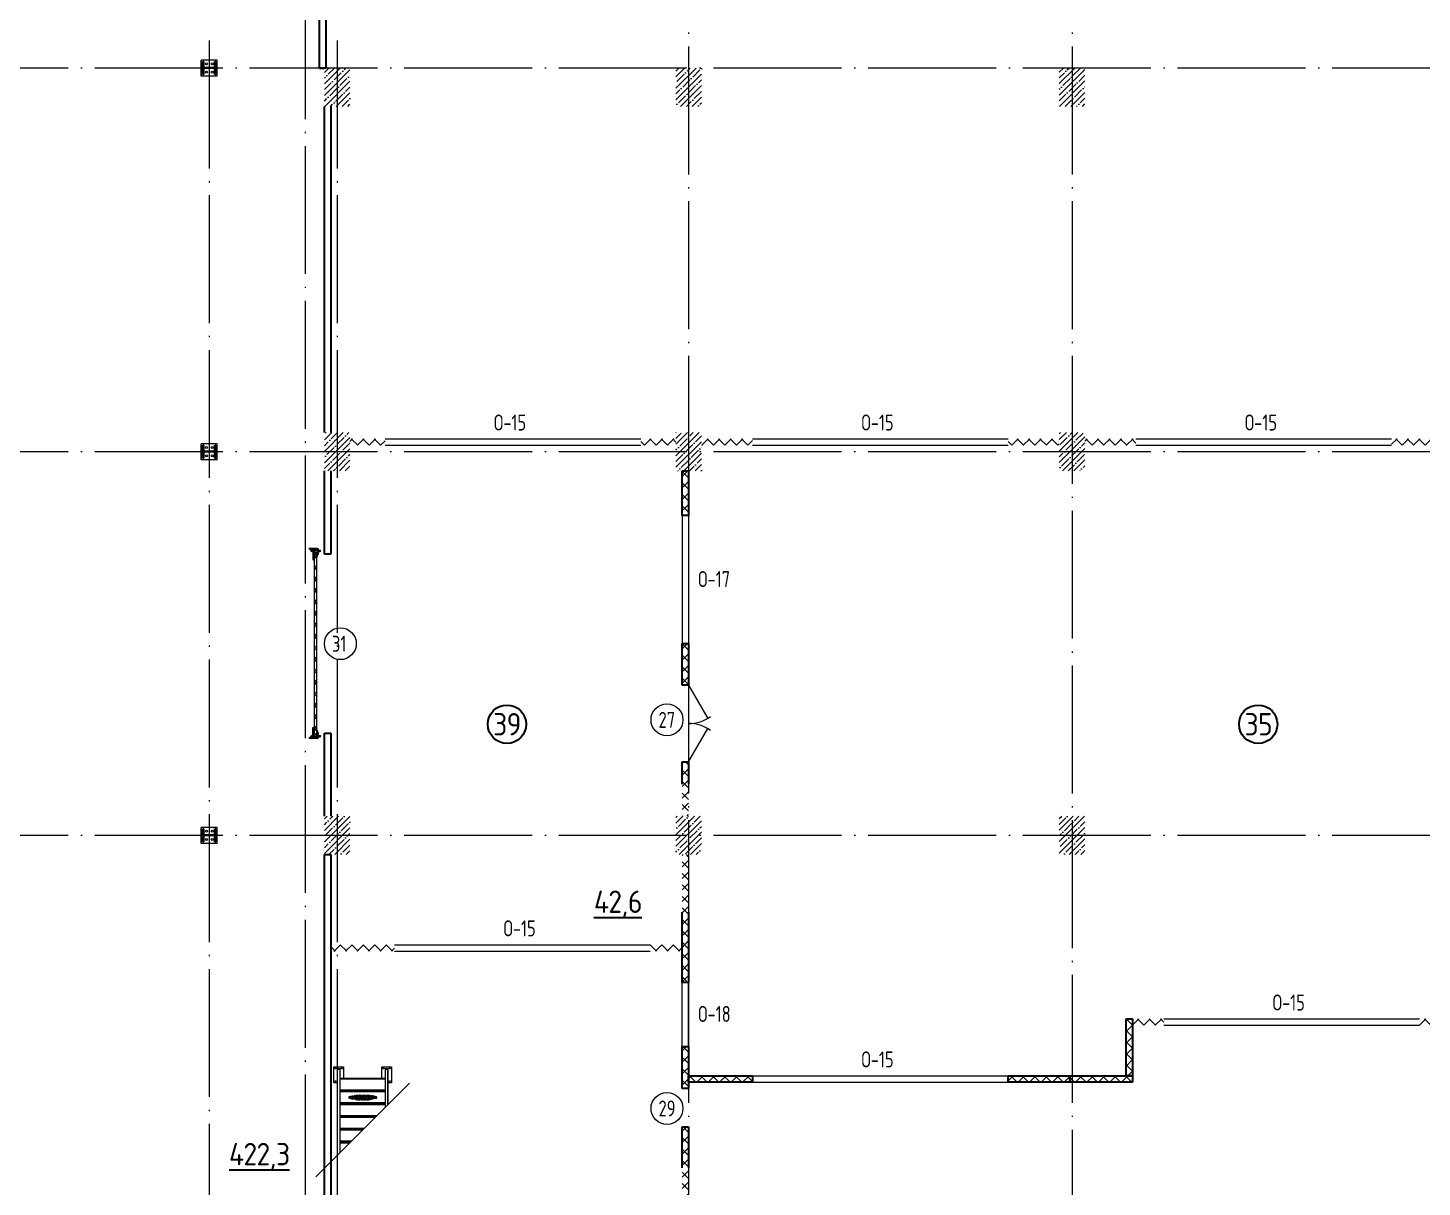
# Model space of a CAD drawing. Extents: x -965262 to 1142518, y -357520 to 71675.
# Drawn here: x -839446 to -817630, y -216852 to -198725 of the extents above; entities that cross this region are included whole.
import ezdxf

# ---------------------------------------------------------------- set-up
doc = ezdxf.new("R2010")
doc.units = 0
doc.header["$LTSCALE"] = 10
doc.linetypes.add('DOTE', pattern=[2.42, 2, -0.2, 0.02, -0.2])
doc.layers.get('0').update_dxf_attribs({"linetype": 'CONTINUOUS', "lineweight": 30})
doc.layers.add('DOTE', color=7, linetype='DOTE', lineweight=9)
doc.styles.add('GOST-2.304_Type-B', font='isocpeur.ttf', dxfattribs={"width": 0.9})
doc.styles.get("Standard").update_dxf_attribs({"font": 'isocpeur.ttf', "height": 300})
pattern_1 = [(45, (-832859.33, -273086.6), (-89.80256, 89.80256), []), (45, (-832769.53, -273086.6), (-89.80256, 89.80256), [158.75, -31.75, 0, -31.75])]

# ---------------------------------------------------------------- blocks, each defined once
blk = doc.blocks.new('MC2')
at = {"lineweight": 15}
for p, q in [((68127, 41566), (68127, 39900)), ((69794, 41566), (68127, 41566)), ((69794, 41566), (69794, 39900)), ((69794, 39900), (68127, 39900))]:
    blk.add_line(p, q, dxfattribs=at)
for p, q in [((69627, 41400), (68294, 41400)), ((68294, 41400), (68294, 41320)), ((68934, 41320), (68294, 41320)), ((68934, 41320), (68934, 40146)), ((69627, 41320), (68987, 41320)), ((68987, 41320), (68987, 40146)), ((69627, 41400), (69627, 41320)), ((68934, 40146), (68294, 40146)), ((68294, 40146), (68294, 40066)), ((69627, 40066), (68294, 40066)), ((69627, 40146), (68987, 40146)), ((69627, 40146), (69627, 40066))]:
    blk.add_line(p, q)
for centre in [(68527, 41033), (69394, 41033), (68527, 40433), (69394, 40433)]:
    blk.add_circle(centre, 107, dxfattribs=at)
blk = doc.blocks.new('anchor.bolt')
for p, q in [((-0.07, 0), (-0.07, -0.72)), ((0.07, 0), (0.07, -0.06)), ((-0.1, -0.04), (-0.07, -0.03)), ((-0.1, -0.04), (0.09, -0.06)), ((0.07, -0.07), (-0.1, -0.04)), ((-0.1, -0.11), (-0.07, -0.1)), ((-0.1, -0.11), (0.09, -0.13)), ((0.07, -0.14), (-0.1, -0.11)), ((-0.1, -0.18), (-0.07, -0.17)), ((-0.1, -0.18), (0.09, -0.2)), ((0.07, -0.21), (-0.1, -0.18)), ((-0.1, -0.25), (-0.07, -0.24)), ((-0.1, -0.25), (0.09, -0.27)), ((0.07, -0.28), (-0.1, -0.25)), ((-0.1, -0.32), (-0.07, -0.31)), ((-0.1, -0.32), (0.09, -0.34)), ((0.07, -0.35), (-0.1, -0.32)), ((-0.1, -0.39), (-0.07, -0.38)), ((-0.1, -0.39), (0.09, -0.41)), ((0.07, -0.42), (-0.1, -0.39)), ((-0.1, -0.46), (-0.07, -0.45)), ((-0.1, -0.46), (0.09, -0.48)), ((0.07, -0.49), (-0.1, -0.46)), ((-0.1, -0.53), (-0.07, -0.52)), ((-0.1, -0.53), (0.09, -0.55)), ((0.07, -0.56), (-0.1, -0.53)), ((-0.09, -0.6), (-0.07, -0.59)), ((-0.09, -0.6), (0.09, -0.62)), ((0.07, -0.63), (-0.09, -0.6)), ((-0.07, -0.72), (0, -0.8)), ((-0.04, -0.62), (-0.06, -0.63)), ((-0.06, -0.64), (-0.06, -0.63)), ((-0.06, -0.73), (-0.06, -0.64)), ((0, -0.79), (-0.06, -0.73)), ((-0.01, -0.63), (-0.04, -0.62)), ((-0.03, -0.63), (0, -0.79)), ((-0.03, -0.63), (0.01, -0.78)), ((-0.02, -0.63), (0.01, -0.77)), ((-0.01, -0.63), (0.02, -0.76)), ((0.03, -0.69), (-0.01, -0.63)), ((0, -0.64), (0.03, -0.75)), ((0, -0.8), (0.07, -0.72)), ((0, -0.79), (0.03, -0.74)), ((0.01, -0.66), (0.03, -0.74)), ((0.03, -0.74), (0.03, -0.69)), ((0.07, -0.06), (0.09, -0.06)), ((0.09, -0.06), (0.07, -0.07)), ((0.07, -0.07), (0.07, -0.13)), ((0.07, -0.13), (0.09, -0.13)), ((0.09, -0.13), (0.07, -0.14)), ((0.07, -0.14), (0.07, -0.2)), ((0.07, -0.2), (0.09, -0.2)), ((0.09, -0.2), (0.07, -0.21)), ((0.07, -0.21), (0.07, -0.27)), ((0.07, -0.27), (0.09, -0.27)), ((0.09, -0.27), (0.07, -0.28)), ((0.07, -0.28), (0.07, -0.34)), ((0.07, -0.33), (0.09, -0.34)), ((0.09, -0.34), (0.07, -0.35)), ((0.07, -0.35), (0.07, -0.41)), ((0.07, -0.4), (0.09, -0.41)), ((0.09, -0.41), (0.07, -0.42)), ((0.07, -0.42), (0.07, -0.48)), ((0.07, -0.47), (0.09, -0.48)), ((0.09, -0.48), (0.07, -0.49)), ((0.07, -0.49), (0.07, -0.55)), ((0.07, -0.55), (0.09, -0.55)), ((0.09, -0.55), (0.07, -0.56)), ((0.07, -0.56), (0.07, -0.62)), ((0.09, -0.62), (0.07, -0.63)), ((0.07, -0.62), (0.09, -0.62)), ((0.07, -0.63), (0.07, -0.72))]:
    blk.add_line(p, q)
blk.add_arc((0.16, -0.64), 0.222, 187.9982, 219.836)
blk = doc.blocks.new('Крепеж_ворот')
at = {"lineweight": 15}
h = blk.add_hatch(dxfattribs=at)
h.set_pattern_fill('ANSI31', color=256, scale=2, angle=180)
h.set_pattern_definition([(225, (746089.599, 74802.7244), (4.49013, -4.49013), [])])
h.paths.add_polyline_path([(746087, 74804), (746087, 74802), (746091, 74802), (746094, 74802), (746094, 74804)], flags=17)
h.paths.add_polyline_path([(746116, 74802, 0.165118), (746120, 74803), (746124, 74806, -0.301689), (746131, 74807), (746135, 74805, 0.130081), (746138, 74804), (746142, 74804), (746142, 74806), (746138, 74806, -0.130081), (746136, 74807), (746133, 74809, 0.301689), (746123, 74808), (746118, 74805, -0.165112), (746116, 74804), (746064, 74804, -0.414223), (746061, 74807), (746061, 74868), (746059, 74868), (746059, 74869), (746059, 74870), (746059, 74870), (746059, 74871), (746059, 74872), (746059, 74872), (746059, 74873), (746059, 74874), (746059, 74875), (746059, 74876), (746059, 74876), (746059, 74877), (746059, 74877), (746059, 74878), (746059, 74879), (746059, 74879), (746061, 74879), (746061, 74945), (746058, 74945), (746058, 74807, 0.41422), (746064, 74802)])
h = blk.add_hatch(dxfattribs=at)
h.set_pattern_fill('ANSI31', color=256, scale=2, angle=90)
h.set_pattern_definition([(135, (736343.8085, 75928.334), (-4.490128, -4.490128), [])])
edge = h.paths.add_edge_path()
edge.add_ellipse((746065, 74838), major_axis=(-1.67, 1.67), ratio=1, start_angle=45, end_angle=135, ccw=False)
edge.add_line((746063, 74838), (746063, 74868))
edge.add_line((746063, 74868), (746061, 74868))
edge.add_line((746061, 74868), (746061, 74838))
edge.add_ellipse((746065, 74838), major_axis=(-2.89, 2.89), ratio=1, start_angle=45, end_angle=135)
edge.add_line((746065, 74834), (746097, 74834))
edge.add_line((746097, 74834), (746097, 74836))
edge.add_line((746097, 74836), (746065, 74836))
edge = h.paths.add_edge_path()
edge.add_ellipse((746065, 74890), major_axis=(2.89, 2.89), ratio=1, start_angle=106, end_angle=135)
edge.add_line((746061, 74890), (746061, 74879))
edge.add_line((746061, 74879), (746063, 74879))
edge.add_line((746063, 74879), (746063, 74890))
edge.add_ellipse((746065, 74890), major_axis=(-1.67, 1.67), ratio=1, start_angle=16, end_angle=45, ccw=False)
edge.add_line((746063, 74891), (746070, 74904))
edge.add_ellipse((746079, 74899), major_axis=(7.45, 7.45), ratio=1, start_angle=-3, end_angle=106, ccw=False)
edge.add_line((746087, 74906), (746097, 74894))
edge.add_line((746097, 74894), (746099, 74895))
edge.add_line((746099, 74895), (746088, 74907))
edge.add_ellipse((746079, 74899), major_axis=(8.67, 8.67), ratio=1, start_angle=-3, end_angle=106)
edge.add_line((746068, 74905), (746062, 74892))
h = blk.add_hatch(color=256, dxfattribs=at)
h.dxf.hatch_style = 1
h.paths.add_polyline_path([(746146, 74809), (746143, 74810, 0.10613), (746142, 74810), (746136, 74809, -0.181324), (746135, 74810, 0.335683), (746120, 74809, -0.119126), (746119, 74809, 0.371631), (746118, 74808), (746118, 74808, 0.451909), (746119, 74807, 0.124341), (746121, 74808, -0.343618), (746134, 74808, 0.181324), (746137, 74808), (746143, 74808, -0.110452), (746143, 74808), (746147, 74807, -0.710497), (746147, 74805), (746143, 74804), (746136, 74804, -0.178994), (746133, 74805, 0.369834), (746130, 74805, -0.178993), (746127, 74804), (746122, 74804, 0.120709), (746122, 74804), (746120, 74803, -0.017147), (746119, 74802, 0.538795), (746120, 74802), (746127, 74802, 0.207608), (746131, 74804, -0.433918), (746132, 74804, 0.207608), (746135, 74802), (746143, 74802, 0.079707), (746143, 74802), (746148, 74804, 0.461502), (746149, 74807, -0.250825), (746149, 74808, -0.128039), (746173, 74816, 0.416657), (746174, 74816), (746174, 74817, 0.409849), (746173, 74817, 0.127248)])
for p, q in [((746058, 74807), (746058, 74945)), ((746058, 74945), (746061, 74945)), ((746059, 74879), (746063, 74879)), ((746059, 74868), (746059, 74879)), ((746059, 74868), (746063, 74868)), ((746061, 74879), (746061, 74945)), ((746061, 74879), (746061, 74890)), ((746061, 74807), (746061, 74868)), ((746061, 74838), (746061, 74868)), ((746068, 74905), (746062, 74892)), ((746070, 74904), (746063, 74891)), ((746063, 74838), (746063, 74890)), ((746064, 74883), (746063, 74883)), ((746064, 74865), (746063, 74865)), ((746064, 74883), (746064, 74874)), ((746067, 74880), (746064, 74883)), ((746064, 74875), (746064, 74873)), ((746064, 74874), (746064, 74865)), ((746067, 74868), (746064, 74865)), ((746097, 74836), (746065, 74836)), ((746097, 74834), (746065, 74834)), ((746067, 74880), (746067, 74875)), ((746067, 74873), (746067, 74868)), ((746087, 74906), (746097, 74894)), ((746088, 74907), (746099, 74895)), ((746097, 74894), (746099, 74895)), ((746097, 74834), (746097, 74836)), ((746064, 74804), (746116, 74804)), ((746064, 74802), (746116, 74802)), ((746079, 74806), (746102, 74806)), ((746079, 74806), (746079, 74804)), ((746079, 74804), (746102, 74804)), ((746082, 74814), (746081, 74813)), ((746081, 74813), (746081, 74806)), ((746099, 74814), (746082, 74814)), ((746086, 74813), (746086, 74806)), ((746095, 74813), (746095, 74806)), ((746099, 74814), (746100, 74813)), ((746100, 74813), (746100, 74806)), ((746102, 74806), (746102, 74804)), ((746118, 74805), (746123, 74808)), ((746120, 74803), (746124, 74806)), ((746135, 74805), (746131, 74807)), ((746136, 74807), (746133, 74809)), ((746142, 74806), (746138, 74806)), ((746138, 74804), (746142, 74804)), ((746142, 74806), (746142, 74804)), ((746142, 74804), (746142, 74806)), ((746143, 74804), (746147, 74805)), ((746143, 74802), (746148, 74804)), ((746174, 74817), (746174, 74816))]:
    blk.add_line(p, q)
for p, q in [((746061, 74879), (746061, 74881)), ((746061, 74834), (746061, 74868)), ((746063, 74883), (746063, 74874)), ((746063, 74874), (746063, 74865)), ((746073, 74842), (746073, 74905)), ((746073, 74896), (746077, 74892)), ((746073, 74851), (746077, 74855)), ((746074, 74886), (746074, 74861)), ((746074, 74880), (746076, 74880)), ((746074, 74867), (746076, 74867)), ((746076, 74886), (746076, 74883)), ((746076, 74883), (746076, 74886)), ((746076, 74886), (746077, 74886)), ((746076, 74864), (746076, 74883)), ((746077, 74873), (746076, 74880)), ((746076, 74880), (746076, 74867)), ((746077, 74873), (746076, 74867)), ((746076, 74864), (746076, 74861)), ((746076, 74864), (746076, 74861)), ((746076, 74861), (746077, 74861)), ((746077, 74886), (746077, 74892)), ((746077, 74861), (746077, 74855)), ((746081, 74898), (746081, 74886)), ((746081, 74849), (746081, 74861)), ((746087, 74898), (746082, 74898)), ((746082, 74886), (746087, 74886)), ((746082, 74861), (746087, 74861)), ((746087, 74849), (746082, 74849)), ((746087, 74899), (746087, 74898)), ((746087, 74886), (746087, 74898)), ((746087, 74886), (746098, 74886)), ((746087, 74849), (746087, 74861)), ((746087, 74861), (746098, 74861)), ((746087, 74847), (746087, 74849)), ((746099, 74885), (746099, 74883)), ((746099, 74883), (746099, 74864)), ((746099, 74882), (746100, 74882)), ((746099, 74865), (746100, 74865)), ((746099, 74862), (746099, 74864)), ((746100, 74861), (746100, 74886)), ((746100, 74886), (746110, 74886)), ((746100, 74861), (746110, 74861)), ((746110, 74861), (746110, 74886)), ((746110, 74881), (746225, 74881)), ((746110, 74865), (746212, 74865)), ((746114, 74877), (746225, 74877)), ((746250, 74859), (746250, 74863))]:
    blk.add_line(p, q, dxfattribs=at)
at = {"lineweight": 15, "ltscale": 0.5}
for p, q in [((746076, 74886), (746074, 74886)), ((746076, 74861), (746074, 74861))]:
    blk.add_line(p, q, dxfattribs=at)
at = {"lineweight": 15, "extrusion": (-1.7375e-14, 1, 0)}
for p, q in [((746113, 74884), (746225, 74884)), ((746113, 74863), (746113, 74884)), ((746113, 74863), (746136, 74863)), ((746117, 74857), (746117, 74829)), ((746121, 74857), (746121, 74829)), ((746123, 74863), (746123, 74863)), ((746250, 74863), (746123, 74863)), ((746250, 74859), (746123, 74859)), ((746124, 74840), (746124, 74849)), ((746136, 74882), (746157, 74882)), ((746136, 74863), (746136, 74882)), ((746157, 74882), (746157, 74863)), ((746157, 74863), (746212, 74863)), ((746117, 74826), (746119, 74823)), ((746119, 74823), (746123, 74825)), ((746123, 74825), (746121, 74828))]:
    blk.add_line(p, q, dxfattribs=at)
at = {"lineweight": 15, "ltscale": 0.5, "extrusion": (-1.7375e-14, 1, 0)}
for p, q in [((746113, 74880), (746225, 74880)), ((746136, 74866), (746113, 74866)), ((746115, 74871), (746120, 74871)), ((746121, 74857), (746117, 74857)), ((746117, 74852), (746117, 74854)), ((746121, 74840), (746117, 74840)), ((746117, 74837), (746117, 74835)), ((746120, 74839), (746120, 74850)), ((746124, 74848), (746120, 74848)), ((746124, 74841), (746120, 74841)), ((746123, 74869), (746123, 74863)), ((746123, 74863), (746123, 74859)), ((746140, 74863), (746140, 74859)), ((746153, 74863), (746153, 74859)), ((746212, 74866), (746157, 74866)), ((746173, 74863), (746173, 74859)), ((746121, 74829), (746117, 74829))]:
    blk.add_line(p, q, dxfattribs=at)
at = {"lineweight": 15, "extrusion": (-2.77556e-16, -1, 0)}
for p, q in [((746225, 74866), (746114, 74866)), ((746128, 74866), (746128, 74863)), ((746138, 74866), (746138, 74863)), ((746164, 74866), (746164, 74863)), ((746174, 74866), (746174, 74863)), ((746201, 74866), (746201, 74863)), ((746210, 74866), (746210, 74863)), ((746225, 74884), (746225, 74863))]:
    blk.add_line(p, q, dxfattribs=at)
at = {"extrusion": (-1, -4.26669e-14, 0)}
for p, q in [((746118, 74808), (746118, 74808)), ((746136, 74809), (746142, 74810)), ((746143, 74808), (746137, 74808)), ((746143, 74810), (746146, 74809)), ((746147, 74807), (746143, 74808))]:
    blk.add_line(p, q, dxfattribs=at)
at = {"extrusion": (-1, -4.2422e-14, 1.22461e-16)}
for p, q in [((746119, 74803), (746122, 74804)), ((746127, 74802), (746120, 74802)), ((746122, 74804), (746127, 74804)), ((746143, 74802), (746135, 74802)), ((746136, 74804), (746143, 74804))]:
    blk.add_line(p, q, dxfattribs=at)
at = {"lineweight": 15}
for centre, radius, start, end in [((746079, 74899), 8.28, 0, 136.0097), ((746079, 74847), 8.28, 223.9903, 0), ((746077, 74883), 0.956, 180, 270), ((746077, 74883), 0.75, 180, 270), ((746077, 74864), 0.956, 90, 180), ((746077, 74864), 0.75, 90, 180), ((746076, 74892), 0.375, 0, 45), ((746076, 74855), 0.375, 315, 0), ((746082, 74898), 0.375, 91, 180), ((746082, 74886), 0.75, 180, 270), ((746082, 74861), 0.75, 90, 180), ((746082, 74849), 0.375, 180, 269), ((746098, 74885), 0.375, 0, 90), ((746098, 74862), 0.375, 270, 0), ((746123, 74857), 5.92, 90, 180), ((746123, 74857), 1.87, 90, 180), ((746129, 74855), 8.15, 194.9986, 233.9214), ((746129, 74833), 8.15, 126.0786, 165.0014), ((746123, 74829), 5.92, 180, 199.6464), ((746123, 74829), 1.87, 180, 185.5313)]:
    blk.add_arc(centre, radius, start, end, dxfattribs=at)
at = {"lineweight": 15, "ltscale": 0.5}
for centre, radius, start, end in [((746119, 74852), 2.25, 195, 270), ((746119, 74836), 2.25, 90, 165), ((746119, 74850), 0.375, 0, 90), ((746119, 74839), 0.375, 270, 0)]:
    blk.add_arc(centre, radius, start, end, dxfattribs=at)
for centre, radius, start, end in [((746064, 74807), 5.62, 180, 270), ((746064, 74807), 3.11, 180, 270), ((746082, 74804), 10.4, 68.2753, 87.8782), ((746091, 74798), 16.2, 73.306, 107.292), ((746099, 74804), 10.4, 92.1218, 111.7247), ((746116, 74807), 3.11, 270, 307.5043), ((746116, 74807), 5.62, 270, 307.5043), ((746119, 74808), 0.586, 91.7247, 173.2711), ((746119, 74807), 0.586, 173.2711, 270.547), ((746118, 74812), 3.52, 271.7247, 298.8983), ((746118, 74812), 5.21, 270.547, 298.8983), ((746128, 74799), 12.4, 54.8903, 129.1143), ((746128, 74799), 10.7, 54.8903, 130.7448), ((746128, 74801), 8.97, 60.3534, 127.5043), ((746128, 74801), 8.97, 60.3534, 127.5043), ((746128, 74801), 8.97, 60.3534, 127.5043), ((746128, 74801), 6.46, 60.3534, 127.5043), ((746136, 74811), 3.54, 234.8903, 276), ((746136, 74811), 1.86, 234.8903, 276), ((746138, 74810), 5.62, 240.3534, 270), ((746138, 74810), 3.11, 240.3534, 270), ((746143, 74810), 0.292, 71.7675, 96), ((746143, 74808), 0.292, 70.7873, 96), ((746176, 74761), 56.8, 93.2805, 122.2878), ((746147, 74806), 0.562, 289.2127, 70.7873), ((746147, 74806), 2.25, 288.2291, 27.3228), ((746176, 74765), 50.3, 93.6593, 122.8448), ((746150, 74807), 0.586, 151, 207.3228), ((746173, 74817), 0.6, 4.1357, 93.2805), ((746173, 74816), 0.6, 273.6593, 4.1357)]:
    blk.add_arc(centre, radius, start, end)
at = {"extrusion": (-1.22461e-16, -5.20252e-30, -1)}
for centre, radius, start, end in [((-746120, 74802), 0.187, 270, 62.4687), ((-746122, 74803), 0.586, 62.4687, 90), ((-746127, 74809), 4.69, 229.4077, 270), ((-746127, 74807), 4.69, 223.0863, 270), ((-746131, 74803), 2.32, 49.4077, 130.5923), ((-746131, 74803), 0.637, 43.0863, 136.9137), ((-746135, 74807), 4.69, 270, 316.9137), ((-746136, 74809), 4.69, 270, 310.5923), ((-746143, 74804), 0.292, 250.7873, 270), ((-746143, 74802), 0.292, 251.7709, 270)]:
    blk.add_arc(centre, radius, start, end, dxfattribs=at)
at = {"extrusion": (0, 0, -1)}
for centre, major_axis, start_param, end_param in [((746065, 74890), (2.89, 2.89), 3.926991, 4.433136), ((746065, 74838), (-2.89, 2.89), 3.926991, 5.497787), ((746065, 74890), (-1.67, 1.67), 5.497787, 6.003933), ((746065, 74838), (-1.67, 1.67), 3.926991, 5.497787), ((746079, 74899), (8.67, 8.67), 4.433136, 6.335545), ((746079, 74899), (7.45, 7.45), 4.433136, 6.335545)]:
    blk.add_ellipse(centre, major_axis=major_axis, ratio=1, start_param=start_param, end_param=end_param, dxfattribs=at)
for points in [[(746067, 74875), (746066, 74875), (746064, 74875)], [(746064, 74873), (746066, 74873), (746067, 74873)]]:
    blk.add_rational_spline(points, [1, 1.01284142743, 1], degree=2)
at = {"lineweight": 15, "ltscale": 0.5}
for points, knots in [([(746115, 74871), (746115, 74871), (746114, 74871), (746114, 74871), (746114, 74872), (746113, 74872), (746113, 74872), (746113, 74873), (746113, 74873), (746113, 74873)], [0.37141352, 0.37141352, 0.37141352, 0.37141352, 0.39402571, 0.39402571, 0.41663789, 0.41663789, 0.43959523, 0.43959523, 0.46255257, 0.46255257, 0.46255257, 0.46255257]), ([(746123, 74869), (746123, 74869), (746123, 74869), (746122, 74870), (746122, 74870), (746122, 74871), (746122, 74871), (746121, 74871), (746121, 74871), (746120, 74871)], [0.28027447, 0.28027447, 0.28027447, 0.28027447, 0.30323181, 0.30323181, 0.32618916, 0.32618916, 0.34880134, 0.34880134, 0.37141352, 0.37141352, 0.37141352, 0.37141352])]:
    blk.add_open_spline(points, degree=3, knots=knots, dxfattribs=at)
at = {"lineweight": 15}
for points in [[(746117, 74827), (746117, 74827), (746117, 74826), (746117, 74826)], [(746121, 74828), (746121, 74828), (746121, 74828), (746121, 74829)]]:
    blk.add_open_spline(points, degree=3, dxfattribs=at)
at = {"xscale": -50.80000000000001, "yscale": 50.80000000000001, "zscale": 50.80000000000001}
blk.add_blockref('anchor.bolt', (746091, 74804), dxfattribs=at)

msp = doc.modelspace()

# ---------------------------------------------------------------- hatches: boundary and pattern name
at = {"lineweight": 15}
h = msp.add_hatch(dxfattribs=at)
h.set_pattern_fill('ANSI35', color=256, scale=20, style=0)
h.set_pattern_definition(pattern_1)
h.paths.add_polyline_path([(-834407.4, -199352.1), (-834807.4, -199352.1), (-834807.4, -199952.1), (-834407.4, -199952.1)])
h = msp.add_hatch(dxfattribs=at)
h.set_pattern_fill('ANSI35', color=256, scale=20, style=0)
h.set_pattern_definition(pattern_1)
h.paths.add_polyline_path([(-828907.4, -199352.1), (-829307.4, -199352.1), (-829307.4, -199952.1), (-828907.4, -199952.1)])
h = msp.add_hatch(dxfattribs=at)
h.set_pattern_fill('ANSI35', color=256, scale=20, style=0)
h.set_pattern_definition(pattern_1)
h.paths.add_polyline_path([(-822907.4, -199352.1), (-823307.4, -199352.1), (-823307.4, -199952.1), (-822907.4, -199952.1)])
h = msp.add_hatch(dxfattribs=at)
h.set_pattern_fill('ANSI37', color=30, scale=40, style=0)
h.set_pattern_definition([(45, (-814350.5, -221415.8), (-89.80256, 89.80256), []), (135, (-814350.5, -221415.8), (-89.80256, -89.80256), [])])
h.paths.add_polyline_path([(-814227.4, -221352.5), (-814527.4, -221352.5), (-814527.4, -221452.5), (-814227.4, -221452.5)])
h.paths.add_polyline_path([(-829107.4, -209002.4), (-829207.4, -209002.4), (-829207.4, -209152.4), (-829107.4, -209152.4)], flags=17)
h.paths.add_polyline_path([(-829107.4, -210052.4), (-829207.4, -210052.4), (-829207.4, -210202.4), (-829107.4, -210202.4)])
h.paths.add_polyline_path([(-827556.9, -220677.1), (-827656.9, -220677.1), (-827656.9, -220777.1), (-827656.9, -220877.1), (-827556.9, -220877.1)], flags=17)
h.paths.add_polyline_path([(-827656.9, -220777.1), (-827756.9, -220777.1), (-829107.4, -220777.1), (-829107.4, -220877.1), (-827656.9, -220877.1)], flags=17)
h.paths.add_polyline_path([(-827656.9, -219077.1), (-829107.4, -219077.1), (-829107.4, -219177.1), (-827656.9, -219177.1)], flags=17)
h.paths.add_polyline_path([(-827556.9, -219077.1), (-827656.9, -219077.1), (-827656.9, -219177.1), (-827656.9, -219277.1), (-827556.9, -219277.1)], flags=17)
h.paths.add_polyline_path([(-829107.4, -213552.1), (-829207.4, -213552.1), (-829207.4, -213652.1), (-829107.4, -213652.1)])
h.paths.add_polyline_path([(-829107.4, -214552.1), (-829207.4, -214552.1), (-829207.4, -214652.1), (-829107.4, -214652.1)], flags=17)
h.paths.add_polyline_path([(-829107.4, -206352.1), (-829207.4, -206352.1), (-829207.4, -206552.1), (-829107.4, -206552.1)], flags=17)
h.paths.add_polyline_path([(-829107.4, -208352.1), (-829207.4, -208352.1), (-829207.4, -208552.1), (-829107.4, -208552.1)])
h.paths.add_polyline_path([(-813327.4, -221352.5), (-813328.3, -221352.5), (-813328.3, -221452.5), (-813327.4, -221452.5)])
h.paths.add_polyline_path([(-814227.4, -221352.5), (-814228.3, -221352.5), (-814228.3, -221452.5), (-814227.4, -221452.5)])
h.paths.add_polyline_path([(-816907.4, -214219.4), (-817007.4, -214219.4), (-817007.4, -214222.1), (-816907.4, -214222.1)], flags=17)
h.paths.add_polyline_path([(-817007.4, -214219.4), (-817107.4, -214219.4), (-817107.4, -214222.1), (-817007.4, -214222.1)], flags=17)
h.paths.add_polyline_path([(-817107.4, -214219.4), (-817672.4, -214219.4), (-817672.4, -214222.1), (-817107.4, -214222.1)], flags=16)
h.paths.add_polyline_path([(-817107.4, -214319.4), (-817672.4, -214319.4), (-817672.4, -214322.1), (-817107.4, -214322.1)])
h.paths.add_polyline_path([(-817007.4, -214319.4), (-817107.4, -214319.4), (-817107.4, -214322.1), (-817007.4, -214322.1)])
h.paths.add_polyline_path([(-822162.4, -214219.4), (-822262.4, -214219.4), (-822262.4, -214222.1), (-822162.4, -214222.1)])
h.paths.add_polyline_path([(-821672.4, -214219.4), (-822162.4, -214219.4), (-822162.4, -214222.1), (-821672.4, -214222.1)], flags=17)
h.paths.add_polyline_path([(-821672.4, -214319.4), (-822162.4, -214319.4), (-822162.4, -214322.1), (-821672.4, -214322.1)])
h.paths.add_polyline_path([(-828107.4, -215209.4), (-829107.4, -215209.4), (-829107.4, -215212.1), (-828107.4, -215212.1)])
h.paths.add_polyline_path([(-822162.4, -215209.4), (-823107.4, -215209.4), (-823107.4, -215212.1), (-822162.4, -215212.1)])
h.paths.add_polyline_path([(-823107.4, -215209.4), (-823139.9, -215209.4), (-824107.4, -215209.4), (-824107.4, -215212.1), (-823139.9, -215212.1), (-823107.4, -215212.1)])
h.paths.add_polyline_path([(-828107.4, -215109.4), (-829107.4, -215109.4), (-829107.4, -215112.1), (-828107.4, -215112.1)])
h.paths.add_polyline_path([(-823139.9, -215109.4), (-824107.4, -215109.4), (-824107.4, -215112.1), (-823139.9, -215112.1)], flags=17)
h.paths.add_polyline_path([(-823107.4, -215109.4), (-823139.9, -215109.4), (-823139.9, -215112.1), (-823107.4, -215112.1)], flags=16)
h.paths.add_polyline_path([(-822162.4, -215109.4), (-822262.4, -215109.4), (-823107.4, -215109.4), (-823107.4, -215112.1), (-822162.4, -215112.1)], flags=17)
h.paths.add_polyline_path([(-828107.4, -215109.4), (-828139.9, -215109.4), (-828139.9, -215209.4), (-828107.4, -215209.4)])
h.paths.add_polyline_path([(-824107.4, -215109.4), (-824139.9, -215109.4), (-824139.9, -215209.4), (-824107.4, -215209.4)], flags=16)
h.paths.add_polyline_path([(-829307.4, -213162.1), (-829707.4, -213162.1), (-829707.4, -213164.3), (-829307.4, -213164.3)])
h.paths.add_polyline_path([(-833707.4, -213162.1), (-834497.4, -213162.1), (-834497.4, -213164.3), (-833707.4, -213164.3)])
h.paths.add_polyline_path([(-833707.4, -213062.1), (-834707.4, -213062.1), (-834707.4, -213064.3), (-833707.4, -213064.3)])
h.paths.add_polyline_path([(-829207.4, -213062.1), (-829707.4, -213062.1), (-829707.4, -213064.3), (-829207.4, -213064.3)])
h.paths.add_polyline_path([(-829107.4, -215909.9), (-829207.4, -215909.9), (-829207.4, -215912.1), (-829107.4, -215912.1)])
h.paths.add_polyline_path([(-829107.4, -215309.9), (-829207.4, -215309.9), (-829207.4, -215312.1), (-829107.4, -215312.1)])
h.paths.add_polyline_path([(-829107.4, -209152.4), (-829207.4, -209152.4), (-829207.4, -209159.4), (-829107.4, -209159.4)])
h.paths.add_polyline_path([(-829107.4, -210052.4), (-829207.4, -210052.4), (-829207.4, -210059.4), (-829107.4, -210059.4)], flags=17)
h.paths.add_polyline_path([(-833857.4, -205152.1), (-834407.4, -205152.1), (-834407.4, -205252.1), (-833857.4, -205252.1)])
h.paths.add_polyline_path([(-829307.4, -205152.1), (-829857.4, -205152.1), (-829857.4, -205252.1), (-829307.4, -205252.1)])
h.paths.add_polyline_path([(-828107.4, -205152.1), (-828907.4, -205152.1), (-828907.4, -205252.1), (-828107.4, -205252.1)])
h.paths.add_polyline_path([(-823307.4, -205152.1), (-824107.4, -205152.1), (-824107.4, -205252.1), (-823307.4, -205252.1)])
h.paths.add_polyline_path([(-822107.4, -205152.1), (-822907.4, -205152.1), (-822907.4, -205252.1), (-822107.4, -205252.1)])
h.paths.add_polyline_path([(-817307.4, -205152.1), (-818107.4, -205152.1), (-818107.4, -205252.1), (-817307.4, -205252.1)])
h.paths.add_polyline_path([(-816307.2, -205152.1), (-816907.4, -205152.1), (-816907.4, -205252.1), (-816307.2, -205252.1)])
h.paths.add_polyline_path([(-812707, -205152.1), (-813307.2, -205152.1), (-813307.2, -205252.1), (-812707, -205252.1)])
h.paths.add_polyline_path([(-812607, -204951.7), (-812707, -204951.7), (-812707, -205951.7), (-812607, -205951.7)])
h.paths.add_polyline_path([(-812607, -203502.1), (-812707, -203502.1), (-812707, -203951.7), (-812607, -203951.7)])
h.paths.add_polyline_path([(-812507, -203402.1), (-812707, -203402.1), (-812707, -203502.1), (-812507, -203502.1)])
h.paths.add_polyline_path([(-811157.4, -203402.1), (-811607, -203402.1), (-811607, -203502.1), (-811507, -203502.1), (-811157.4, -203502.1)])
h.paths.add_polyline_path([(-812607, -207951.7), (-812707, -207951.7), (-812707, -208951.7), (-812607, -208951.7), (-812607, -208851.7)])
h.paths.add_polyline_path([(-812507, -208951.7), (-812607, -208951.7), (-812707, -208951.7), (-812707, -209051.7), (-812507, -209051.7)])
h.paths.add_polyline_path([(-811157.4, -208951.7), (-811257.4, -208951.7), (-811607, -208951.7), (-811607, -209051.7), (-811157.4, -209051.7)])
h.paths.add_polyline_path([(-829107.4, -205652.1), (-829207.4, -205652.1), (-829207.4, -206552.1), (-829107.4, -206552.1)])
h.paths.add_polyline_path([(-829107.4, -208552.1), (-829207.4, -208552.1), (-829207.4, -209159.4), (-829107.4, -209159.4)])
h.paths.add_polyline_path([(-829107.4, -210059.4), (-829207.4, -210059.4), (-829207.4, -210159.4), (-829207.4, -210552.1), (-829107.4, -210552.1)])
h.paths.add_polyline_path([(-829107.4, -210552.1), (-829207.4, -210552.1), (-829207.4, -211052.1), (-829107.4, -211052.1)])
h.paths.add_polyline_path([(-829107.4, -211652.1), (-829207.4, -211652.1), (-829207.4, -212552.1), (-829107.4, -212552.1)])
h.paths.add_polyline_path([(-829107.4, -212552.1), (-829207.4, -212552.1), (-829207.4, -213552.1), (-829107.4, -213552.1)])
h.paths.add_polyline_path([(-829207.4, -213064.3), (-829707.4, -213064.3), (-829707.4, -213164.3), (-829207.4, -213164.3)])
h.paths.add_polyline_path([(-833707.4, -213064.3), (-834707.4, -213064.3), (-834707.4, -213164.3), (-833707.4, -213164.3)])
h.paths.add_polyline_path([(-829107.4, -214552.1), (-829207.4, -214552.1), (-829207.4, -215309.9), (-829107.4, -215309.9)])
h.paths.add_polyline_path([(-828139.9, -215109.4), (-829107.4, -215109.4), (-829107.4, -215209.4), (-828139.9, -215209.4)])
h.paths.add_polyline_path([(-823139.9, -215109.4), (-824139.9, -215109.4), (-824139.9, -215209.4), (-823139.9, -215209.4)])
h.paths.add_polyline_path([(-822162.4, -215109.4), (-822262.4, -215109.4), (-823139.9, -215109.4), (-823139.9, -215209.4), (-822162.4, -215209.4)])
h.paths.add_polyline_path([(-822162.4, -214219.4), (-822262.4, -214219.4), (-822262.4, -215109.4), (-822162.4, -215109.4)])
h.paths.add_polyline_path([(-821672.4, -214219.4), (-822162.4, -214219.4), (-822162.4, -214319.4), (-821672.4, -214319.4)])
h.paths.add_polyline_path([(-817007.4, -214219.4), (-817672.4, -214219.4), (-817672.4, -214319.4), (-817007.4, -214319.4)])
h.paths.add_polyline_path([(-816907.4, -214219.4), (-817007.4, -214219.4), (-817007.4, -214319.4), (-817007.4, -214419.4), (-817007.4, -215052.1), (-816907.4, -215052.1)])
h.paths.add_polyline_path([(-816907.4, -216052.1), (-817007.4, -216052.1), (-817007.4, -217052.1), (-816907.4, -217052.1)])
h.paths.add_polyline_path([(-816907.4, -217652.1), (-817007.4, -217652.1), (-817007.4, -218652.1), (-816907.4, -218652.1)])
h.paths.add_polyline_path([(-816907.4, -220652.1), (-817007.4, -220652.1), (-817007.4, -221452.5), (-816907.4, -221452.5)])
h.paths.add_polyline_path([(-815907.4, -221352.5), (-816907.4, -221352.5), (-816907.4, -221452.5), (-815907.4, -221452.5)])
h.paths.add_polyline_path([(-814228.3, -221352.5), (-814907.4, -221352.5), (-814907.4, -221452.5), (-814228.3, -221452.5)])
h.paths.add_polyline_path([(-813103.4, -221352.5), (-813328.3, -221352.5), (-813328.3, -221452.5), (-813228.3, -221452.5), (-813103.4, -221452.5)])
h.paths.add_polyline_path([(-829107.4, -222287.1), (-829207.4, -222287.1), (-829207.4, -222387.1), (-829207.4, -222752.1), (-829107.4, -222752.1)])
h.paths.add_polyline_path([(-829107.4, -221202.1), (-829207.4, -221202.1), (-829207.4, -221287.1), (-829107.4, -221287.1)])
h.paths.add_polyline_path([(-829107.4, -220202.1), (-829207.4, -220202.1), (-829207.4, -221202.1), (-829107.4, -221202.1)])
h.paths.add_polyline_path([(-827656.9, -220777.1), (-827756.9, -220777.1), (-829107.4, -220777.1), (-829107.4, -220877.1), (-827656.9, -220877.1)])
h.paths.add_polyline_path([(-827556.9, -220677.1), (-827656.9, -220677.1), (-827656.9, -220777.1), (-827656.9, -220877.1), (-827556.9, -220877.1)], flags=17)
h.paths.add_polyline_path([(-829107.4, -219202.1), (-829207.4, -219202.1), (-829207.4, -220202.1), (-829107.4, -220202.1)])
h.paths.add_polyline_path([(-829107.4, -219077.1), (-829207.4, -219077.1), (-829207.4, -219177.1), (-829207.4, -219202.1), (-829107.4, -219202.1)])
h.paths.add_polyline_path([(-827656.9, -219077.1), (-829107.4, -219077.1), (-829107.4, -219177.1), (-827656.9, -219177.1)])
h.paths.add_polyline_path([(-827556.9, -219077.1), (-827656.9, -219077.1), (-827656.9, -219177.1), (-827656.9, -219277.1), (-827556.9, -219277.1)], flags=17)
h.paths.add_polyline_path([(-829107.4, -217652.1), (-829207.4, -217652.1), (-829207.4, -217877.1), (-829107.4, -217877.1)])
h.paths.add_polyline_path([(-829107.4, -216552.1), (-829207.4, -216552.1), (-829207.4, -217052.1), (-829107.4, -217052.1)])
h.paths.add_polyline_path([(-829107.4, -215909.9), (-829207.4, -215909.9), (-829207.4, -216010.4), (-829207.4, -216552.1), (-829107.4, -216552.1)])
h.paths.add_polyline_path([(-829307.4, -213164.4), (-829207.4, -213164.4), (-829207.4, -213162.1), (-829307.4, -213162.1)])
h.paths.add_polyline_path([(-834497.4, -213164.4), (-834707.4, -213164.4), (-834707.4, -213162.1), (-834497.4, -213162.1)])
h.paths.add_polyline_path([(-822162.4, -215112.1), (-822262.4, -215112.1), (-822262.4, -215109.4), (-822162.4, -215109.4)])
h = msp.add_hatch(dxfattribs=at)
h.set_pattern_fill('ANSI35', color=256, scale=20, style=0)
h.set_pattern_definition(pattern_1)
h.paths.add_polyline_path([(-834407.4, -205052.1), (-834807.4, -205052.1), (-834807.4, -205652.1), (-834407.4, -205652.1)])
h = msp.add_hatch(dxfattribs=at)
h.set_pattern_fill('ANSI35', color=256, scale=20, style=0)
h.set_pattern_definition(pattern_1)
h.paths.add_polyline_path([(-828907.4, -205052.1), (-829307.4, -205052.1), (-829307.4, -205652.1), (-828907.4, -205652.1)])
h = msp.add_hatch(dxfattribs=at)
h.set_pattern_fill('ANSI35', color=256, scale=20, style=0)
h.set_pattern_definition(pattern_1)
h.paths.add_polyline_path([(-822907.4, -205052.1), (-823307.4, -205052.1), (-823307.4, -205652.1), (-822907.4, -205652.1)])
h = msp.add_hatch(dxfattribs=at)
h.set_pattern_fill('ANSI37', color=256, scale=40)
h.set_pattern_definition([(45, (-841214.15, -209679.42), (-89.8026, 89.8026), []), (135, (-841214.15, -209679.42), (-89.8026, -89.8026), [])])
h.paths.add_polyline_path([(-834963.3, -209568.5), (-834923.3, -209568.5), (-834923.3, -209768.5), (-834963.3, -209768.5)])
h.paths.add_polyline_path([(-834963.3, -209568.5), (-834963.3, -206935.8), (-834923.3, -206935.8), (-834923.3, -209568.5)])
h = msp.add_hatch(dxfattribs=at)
h.set_pattern_fill('ANSI35', color=256, scale=20, style=0)
h.set_pattern_definition(pattern_1)
h.paths.add_polyline_path([(-834407.4, -211052.1), (-834807.4, -211052.1), (-834807.4, -211652.1), (-834407.4, -211652.1)])
h = msp.add_hatch(dxfattribs=at)
h.set_pattern_fill('ANSI35', color=256, scale=20, style=0)
h.set_pattern_definition(pattern_1)
h.paths.add_polyline_path([(-828907.4, -211052.1), (-829307.4, -211052.1), (-829307.4, -211652.1), (-828907.4, -211652.1)])
h = msp.add_hatch(dxfattribs=at)
h.set_pattern_fill('ANSI35', color=256, scale=20, style=0)
h.set_pattern_definition(pattern_1)
h.paths.add_polyline_path([(-822907.4, -211052.1), (-823307.4, -211052.1), (-823307.4, -211652.1), (-822907.4, -211652.1)])
h = msp.add_hatch(dxfattribs=at)
h.set_pattern_fill('TREAD', color=256, scale=50.8, angle=360, style=0, pattern_type=2)
h.set_pattern_definition([(360, (-830276.585, -216047.083), (12.7, 25.4), [12.7, -12.7]), (90, (-830276.585, -216047.083), (-25.4, 12.7), [12.7, -12.7]), (45, (-830263.885, -216047.083), (2e-14, 50.8), [17.9605, -53.88154]), (45, (-830276.585, -216034.383), (2e-14, 50.8), [17.9605, -53.88154]), (135, (-830276.585, -216008.983), (-50.8, 2e-14), [17.9605, -53.88154]), (135, (-830238.485, -216021.683), (-50.8, 2e-14), [17.9605, -53.88154])])
edge = h.paths.add_edge_path()
edge.add_ellipse((-834204.4, -215449.9), major_axis=(-228.2, 0), ratio=0.1889764, start_angle=0, end_angle=360)

# ---------------------------------------------------------------- linework, layer by layer
at = {"color": 30, "extrusion": (0, 0, -1)}
for p, q in [((-834882.4, -199352.1, -1808.5), (-834882.4, -197652.1, -1808.5)), ((-834782.4, -197652.1, -1808.5), (-834782.4, -199352.1, -1808.5)), ((-834882.4, -199352.1, -1808.5), (-834807.4, -199352.1, -1808.5)), ((-834782.4, -199352.1, -1808.5), (-834882.4, -199352.1, -1808.5)), ((-834807.4, -205052.1, -1808.5), (-834807.4, -199952.1, -1808.5)), ((-834707.4, -199952.1, -1808.5), (-834707.4, -205052.1, -1808.5)), ((-834807.4, -206952.1, -1808.5), (-834807.4, -205652.1, -1808.5)), ((-834707.4, -205652.1, -1808.5), (-834707.4, -206952.1, -1808.5)), ((-829207.4, -206352.1, -1759.8), (-829207.4, -205652.1, -1759.8)), ((-829207.4, -205652.1, -1759.8), (-829107.4, -205652.1, -1759.8)), ((-829107.4, -205652.1, -1759.8), (-829107.4, -206352.1, -1759.8)), ((-829107.4, -206352.1, -1759.8), (-829207.4, -206352.1, -1759.8)), ((-834707.4, -206952.1, -1808.5), (-834807.4, -206952.1, -1808.5)), ((-829207.4, -209002.4, -1759.8), (-829207.4, -208352.1, -1759.8)), ((-829207.4, -208352.1, -1759.8), (-829107.4, -208352.1, -1759.8)), ((-829107.4, -208352.1, -1759.8), (-829107.4, -209002.4, -1759.8)), ((-829107.4, -209002.4, -1759.8), (-829207.4, -209002.4, -1759.8)), ((-834807.4, -211052.1, -1808.5), (-834807.4, -209752.1, -1808.5)), ((-834807.4, -209752.1, -1808.5), (-834707.4, -209752.1, -1808.5)), ((-834707.4, -209752.1, -1808.5), (-834707.4, -211052.1, -1808.5)), ((-829207.4, -210552.1, -1759.8), (-829207.4, -210202.4, -1759.8)), ((-829207.4, -210202.4, -1759.8), (-829107.4, -210202.4, -1759.8)), ((-829107.4, -210202.4, -1759.8), (-829107.4, -210552.1, -1759.8)), ((-834807.4, -217052.1, -1808.5), (-834807.4, -211652.1, -1808.5)), ((-834807.4, -211652.1, -1808.5), (-834707.4, -211652.1, -1808.5)), ((-834707.4, -211652.1, -1808.5), (-834707.4, -217052.1, -1808.5)), ((-829207.4, -213652.1, -1759.8), (-829207.4, -212552.1, -1759.8)), ((-829107.4, -212552.1, -1759.8), (-829107.4, -213652.1, -1759.8)), ((-829107.4, -213652.1, -1759.8), (-829207.4, -213652.1, -1759.8)), ((-822262.4, -215112.1, -1759.8), (-822262.4, -214222.1, -1759.8)), ((-822262.4, -214222.1, -1759.8), (-822162.4, -214222.1, -1759.8)), ((-822162.4, -214222.1, -1759.8), (-822162.4, -215112.1, -1759.8)), ((-829207.4, -215312.1, -1759.8), (-829207.4, -214652.1, -1759.8)), ((-829207.4, -214652.1, -1759.8), (-829107.4, -214652.1, -1759.8)), ((-829107.4, -214652.1, -1759.8), (-829107.4, -215312.1, -1759.8)), ((-829107.4, -215312.1, -1759.8), (-829207.4, -215312.1, -1759.8)), ((-829107.4, -215212.1, -1759.8), (-829107.4, -215112.1, -1759.8)), ((-829107.4, -215112.1, -1759.8), (-828107.4, -215112.1, -1759.8)), ((-828107.4, -215212.1, -1759.8), (-829107.4, -215212.1, -1759.8)), ((-828107.4, -215112.1, -1759.8), (-828107.4, -215212.1, -1759.8)), ((-824107.4, -215212.1, -1759.8), (-824107.4, -215112.1, -1759.8)), ((-824107.4, -215112.1, -1759.8), (-823139.9, -215112.1, -1759.8)), ((-823139.9, -215212.1, -1759.8), (-824107.4, -215212.1, -1759.8)), ((-823139.9, -215112.1, -1759.8), (-823139.9, -215212.1, -1759.8)), ((-823139.9, -215212.1, -1759.8), (-823139.9, -215112.1, -1759.8)), ((-823139.9, -215112.1, -1759.8), (-822162.4, -215112.1, -1759.8)), ((-822162.4, -215212.1, -1759.8), (-823139.9, -215212.1, -1759.8)), ((-822162.4, -215112.1, -1759.8), (-822262.4, -215112.1, -1759.8)), ((-822162.4, -215112.1, -1759.8), (-822162.4, -215212.1, -1759.8)), ((-829207.4, -216552.1, -1759.8), (-829207.4, -215912.1, -1759.8)), ((-829207.4, -215912.1, -1759.8), (-829107.4, -215912.1, -1759.8)), ((-829107.4, -215912.1, -1759.8), (-829107.4, -216552.1, -1759.8))]:
    msp.add_line(p, q, dxfattribs=at)
at = {"color": 30, "lineweight": 15}
for p, q in [((-833857.4, -205152.1, -1759.8), (-829857.4, -205152.1, -1759.8)), ((-833857.4, -205252.1, -1759.8), (-829857.4, -205252.1, -1759.8)), ((-828107.4, -205152.1, -1759.8), (-824107.4, -205152.1, -1759.8)), ((-828107.4, -205252.1, -1759.8), (-824107.4, -205252.1, -1759.8)), ((-822107.4, -205152.1, -1759.8), (-818107.4, -205152.1, -1759.8)), ((-822107.4, -205252.1, -1759.8), (-818107.4, -205252.1, -1759.8)), ((-829207.4, -206352.1, -1759.8), (-829207.4, -208352.1, -1759.8)), ((-829107.4, -206352.1, -1759.8), (-829107.4, -208352.1, -1759.8)), ((-833707.4, -213062.1, -1759.8), (-829707.4, -213062.1, -1759.8)), ((-833707.4, -213162.1, -1759.8), (-829707.4, -213162.1, -1759.8)), ((-829207.4, -214652.1, -1759.8), (-829207.4, -213652.1, -1759.8)), ((-829107.4, -214652.1, -1759.8), (-829107.4, -213652.1, -1759.8)), ((-821672.4, -214222.1, -1759.8), (-817672.4, -214222.1, -1759.8)), ((-821672.4, -214322.1, -1759.8), (-817672.4, -214322.1, -1759.8)), ((-828107.4, -215112.1, -1759.8), (-824107.4, -215112.1, -1759.8)), ((-828107.4, -215212.1, -1759.8), (-824107.4, -215212.1, -1759.8))]:
    msp.add_line(p, q, dxfattribs=at)
at = {"lineweight": 15}
for p, q in [((-834963.3, -209768.5), (-834963.3, -206935.8)), ((-834923.3, -206935.8), (-834963.3, -206935.8)), ((-834923.3, -209768.5), (-834923.3, -206935.8)), ((-829107.4, -209002.4, -1759.8), (-828807.4, -209522, -1759.8)), ((-834923.3, -209768.5), (-834963.3, -209768.5)), ((-829107.4, -210202.4, -1759.8), (-828807.4, -209682.8, -1759.8)), ((-834657.4, -215221.2, -1808.5), (-834657.4, -214971.2, -1808.5)), ((-834657.4, -214971.2, -1808.5), (-834507.4, -214971.2, -1808.5)), ((-834607.4, -215000.1, -1808.5), (-834607.4, -216358.1, -1808.5)), ((-834607.4, -215000.1, -1808.5), (-834557.4, -215000.1, -1808.5)), ((-834602.4, -215007.1, -1808.5), (-834562.4, -215007.1, -1808.5)), ((-834602.4, -216353.1, -1808.5), (-834602.4, -215007.1, -1808.5)), ((-834562.4, -215007.1, -1808.5), (-834602.4, -215007.1, -1808.5)), ((-834562.4, -216313.1, -1808.5), (-834562.4, -215007.1, -1808.5)), ((-834557.4, -216308.1, -1808.5), (-834557.4, -215000.1, -1808.5)), ((-834507.4, -214971.2, -1808.5), (-834507.4, -215152.1, -1808.5)), ((-833907.4, -215152.1, -1808.5), (-833907.4, -214971.2, -1808.5)), ((-833907.4, -214971.2, -1808.5), (-833757.4, -214971.2, -1808.5)), ((-833857.4, -215000.1, -1808.5), (-833857.4, -215608.1, -1808.5)), ((-833857.4, -215000.1, -1808.5), (-833807.4, -215000.1, -1808.5)), ((-833852.4, -215007.1, -1808.5), (-833812.4, -215007.1, -1808.5)), ((-833852.4, -215603.1, -1808.5), (-833852.4, -215007.1, -1808.5)), ((-833812.4, -215007.1, -1808.5), (-833852.4, -215007.1, -1808.5)), ((-833812.4, -215563.1, -1808.5), (-833812.4, -215007.1, -1808.5)), ((-833807.4, -215558.1, -1808.5), (-833807.4, -215000.1, -1808.5)), ((-833757.4, -214971.2, -1808.5), (-833757.4, -215221.2, -1808.5)), ((-834938.7, -216689.4, -1808.5), (-833476.1, -215226.8, -1808.5)), ((-834607.4, -215221.2, -1808.5), (-834657.4, -215221.2, -1808.5)), ((-833857.4, -215152.1, -1808.5), (-834557.4, -215152.1, -1808.5)), ((-834557.4, -215158.1, -1808.5), (-833857.4, -215158.1, -1808.5)), ((-833757.4, -215221.2, -1808.5), (-833807.4, -215221.2, -1808.5)), ((-833857.4, -215336.1, -1808.5), (-834557.4, -215336.1, -1808.5)), ((-833857.4, -215339.1, -1808.5), (-834557.4, -215339.1, -1808.5)), ((-834557.4, -215342.1, -1808.5), (-833857.4, -215342.1, -1808.5)), ((-833857.4, -215352.1, -1808.5), (-834557.4, -215352.1, -1808.5)), ((-834557.4, -215358.1, -1808.5), (-833857.4, -215358.1, -1808.5)), ((-833857.4, -215536.1, -1808.5), (-834557.4, -215536.1, -1808.5)), ((-833857.4, -215539.1, -1808.5), (-834557.4, -215539.1, -1808.5)), ((-834557.4, -215542.1, -1808.5), (-833857.4, -215542.1, -1808.5)), ((-833857.4, -215552.1, -1808.5), (-834557.4, -215552.1, -1808.5)), ((-834557.4, -215558.1, -1808.5), (-833857.4, -215558.1, -1808.5)), ((-833985.4, -215736.1, -1808.5), (-834557.4, -215736.1, -1808.5)), ((-833988.4, -215739.1, -1808.5), (-834557.4, -215739.1, -1808.5)), ((-834557.4, -215742.1, -1808.5), (-833991.4, -215742.1, -1808.5)), ((-834001.4, -215752.1, -1808.5), (-834557.4, -215752.1, -1808.5)), ((-834557.4, -215758.1, -1808.5), (-834007.4, -215758.1, -1808.5)), ((-834185.4, -215936.1, -1808.5), (-834557.4, -215936.1, -1808.5)), ((-834188.4, -215939.1, -1808.5), (-834557.4, -215939.1, -1808.5)), ((-834557.4, -215942.1, -1808.5), (-834191.4, -215942.1, -1808.5)), ((-834201.4, -215952.1, -1808.5), (-834557.4, -215952.1, -1808.5)), ((-834557.4, -215958.1, -1808.5), (-834207.4, -215958.1, -1808.5)), ((-834385.4, -216136.1, -1808.5), (-834557.4, -216136.1, -1808.5)), ((-834388.4, -216139.1, -1808.5), (-834557.4, -216139.1, -1808.5)), ((-834557.4, -216142.1, -1808.5), (-834391.4, -216142.1, -1808.5)), ((-834401.4, -216152.1, -1808.5), (-834557.4, -216152.1, -1808.5)), ((-834557.4, -216158.1, -1808.5), (-834407.4, -216158.1, -1808.5))]:
    msp.add_line(p, q, dxfattribs=at)
for centre, radius in [((-834556.9, -208354.2, -6519.6), 250), ((-829446, -209544.9, -6519.6), 250), ((-834632.4, -214996.2, -1808.5), 7), ((-834532.4, -214996.2, -1808.5), 7), ((-833882.4, -214996.2, -1808.5), 7), ((-833782.4, -214996.2, -1808.5), 7), ((-834632.4, -215196.2, -1808.5), 7), ((-833782.4, -215196.2, -1808.5), 7), ((-829446, -215621.8, -6519.6), 250)]:
    msp.add_circle(centre, radius, dxfattribs=at)
for centre in [(-831950.2, -209613.8, -1808.5), (-820194.9, -209613.8, -6519.6)]:
    msp.add_circle(centre, 300)
for centre, start, end in [((-829107.4, -209002.4, -1759.8), 270, 305), ((-829107.4, -210202.4, -1759.8), 55, 90)]:
    msp.add_arc(centre, 600, start, end, dxfattribs=at)
at = {"layer": 'DOTE', "ltscale": 100, "extrusion": (0, -1, 0)}
for p, q in [((-835107.4, -161852.1, -3259.8), (-835107.4, -237887.4, -3259.8)), ((-829107.4, -162715.3, -3259.8), (-829107.4, -237887.4, -3259.8)), ((-823107.4, -162715.3, -3259.8), (-823107.4, -237887.4, -3259.8)), ((-836607.4, -198922.5, -3259.8), (-836607.4, -236035, -1808.5)), ((-834607.4, -198922.5, -3259.8), (-834607.4, -236035, -3259.8))]:
    msp.add_line(p, q, dxfattribs=at)
at = {"layer": 'DOTE', "ltscale": 100}
for p, q in [((-785577.4, -199352.1, -3259.8), (-857462.7, -199352.1, -3259.8)), ((-785577.4, -205352.1, -3259.8), (-857462.7, -205352.1, -3259.8)), ((-785577.4, -211352.1, -3259.8), (-857462.7, -211352.1, -3259.8))]:
    msp.add_line(p, q, dxfattribs=at)

# ---------------------------------------------------------------- block references
at = {"lineweight": 15, "xscale": 0.1500000000232831, "yscale": 0.1500000000232831, "zscale": 0.1500000000232831, "rotation": 270}
for p in [(-842717.4, -189008, -1808.5), (-842717.4, -195008, -1808.5), (-842717.4, -201008, -1808.5)]:
    msp.add_blockref('MC2', p, dxfattribs=at)
at = {"xscale": -1, "rotation": 90}
msp.add_blockref('Крепеж_ворот', (-760105.8, 539188.1), dxfattribs=at)
at = {"rotation": 90.00000000000001}
msp.add_blockref('Крепеж_ворот', (-760105.8, -955892.4), dxfattribs=at)

# ---------------------------------------------------------------- texts
at = {"color": 5, "width": 0.75}
for s, p in [('О-15', (-832153.9, -205020.7, 11494.8)), ('О-15', (-826403.9, -205020.7, 11494.8)), ('О-15', (-820403.9, -205020.7, 11494.8)), ('О-17', (-828958.4, -207469.1, 16254.6)), ('О-15', (-832003.9, -212930.7, 11494.8)), ('О-15', (-819968.9, -214090.7, 11494.8)), ('О-18', (-828958.4, -214269.1, 16254.6)), ('О-15', (-826403.9, -214980.7, 11494.8))]:
    msp.add_text(s, height=250, dxfattribs=at).set_placement(p)
at = {"color": 4, "lineweight": 15, "width": 0.75}
for s, p in [('31', (-834688, -208479.9, -6519.6)), ('27', (-829578.1, -209670.6, -6519.6)), ('29', (-829578.4, -215747.4, -6519.6))]:
    msp.add_text(s, height=250, dxfattribs=at).set_placement(p)
at = {"char_height": 350, "attachment_point": 5, "style": 'GOST-2.304_Type-B'}
for s, insert, width in [('{\\fISOCPEUR|b0|i0|c0|p34;\\T0.95;39}', (-831950.2, -209613.8, 2902.6), 800), ('{\\fISOCPEUR|b0|i0|c0|p34;\\T0.95;35}', (-820194.9, -209613.8, -1808.5), 800), ('{\\fISOCPEUR|b0|i0|c0|p34;\\T0.95;\\L42,6}', (-830214.7, -212430.1, -5019.6), 2000), ('{\\fISOCPEUR|b0|i0|c0|p34;\\T0.95;\\L422,3}', (-835825.7, -216377, -1857.2), 2000)]:
    msp.add_mtext(s, dxfattribs=dict(at, insert=insert, width=width))

doc.saveas('drawing.dxf')
